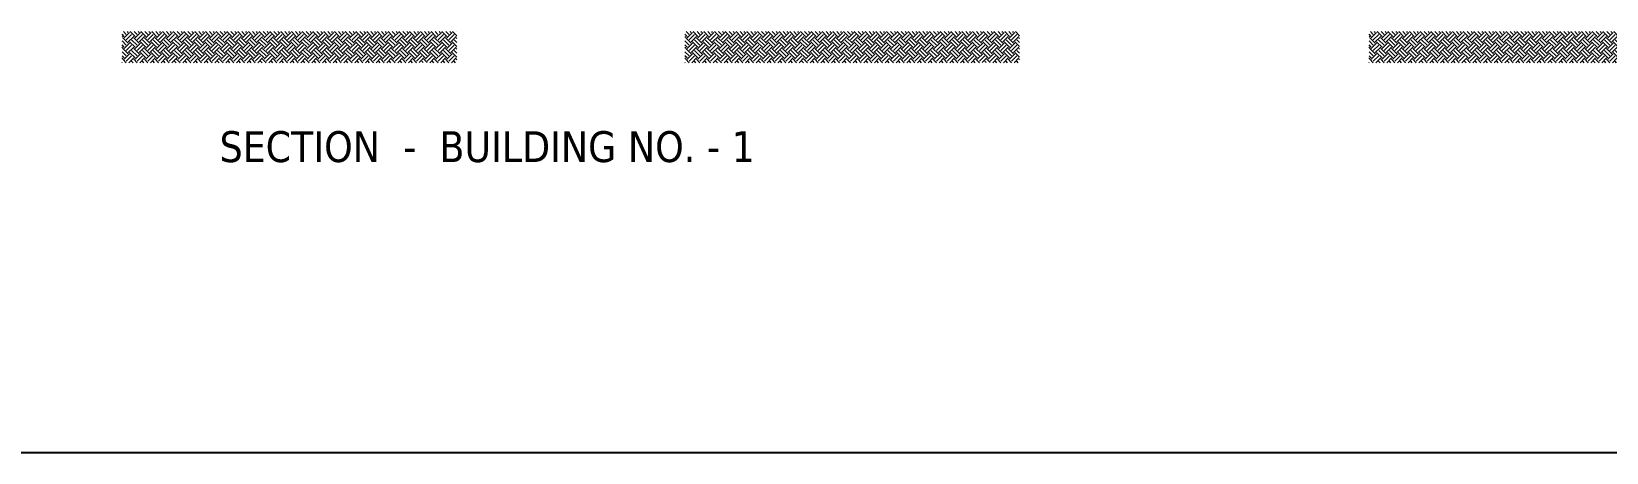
# Model space of a CAD drawing. Header units: metres. Extents: x -1441 to -394, y -133 to 518.
# Drawn here: x -1153.28 to -1133.54, y 134.85 to 140.11 of the extents above; entities that cross this region are included whole.
import ezdxf

# ---------------------------------------------------------------- set-up
doc = ezdxf.new("R2010")
doc.units = ezdxf.units.M
doc.header["$LTSCALE"] = 25.4
doc.layers.get('0').update_dxf_attribs({"linetype": 'CONTINUOUS'})
doc.styles.add('logo', font='tahoma.ttf', dxfattribs={"height": 0.0508})

msp = doc.modelspace()

# ---------------------------------------------------------------- hatches: boundary and pattern name
at = {"linetype": 'Continuous', "lineweight": 9}
h = msp.add_hatch(dxfattribs=at)
h.set_pattern_fill('EARTH', color=8, scale=0.015, angle=45, style=0)
h.set_pattern_definition([(45, (-2000.00797, -82.1387), (9e-18, 0.134701482), [0.095248331, -0.095248331]), (45, (-2000.03323, -82.11344), (9e-18, 0.134701482), [0.095248331, -0.095248331]), (45, (-2000.05848, -82.08818), (9e-18, 0.134701482), [0.095248331, -0.095248331]), (135, (-2000.05848, -82.07135), (-0.134701482, 9e-18), [0.095248331, -0.095248331]), (135, (-2000.03323, -82.04609), (-0.134701482, 9e-18), [0.095248331, -0.095248331]), (135, (-2000.00797, -82.02083), (-0.134701482, 9e-18), [0.095248331, -0.095248331])])
h.paths.add_polyline_path([(-1147.946, 140.112), (-1152.14, 140.112), (-1152.14, 139.723), (-1147.946, 139.723)])
h = msp.add_hatch(dxfattribs=at)
h.set_pattern_fill('EARTH', color=8, scale=0.015, angle=45, style=0)
h.set_pattern_definition([(45, (-1992.95481, -82.1387), (9e-18, 0.134701482), [0.095248331, -0.095248331]), (45, (-1992.98007, -82.11344), (9e-18, 0.134701482), [0.095248331, -0.095248331]), (45, (-1993.00533, -82.08818), (9e-18, 0.134701482), [0.095248331, -0.095248331]), (135, (-1993.00533, -82.07135), (-0.134701482, 9e-18), [0.095248331, -0.095248331]), (135, (-1992.98007, -82.04609), (-0.134701482, 9e-18), [0.095248331, -0.095248331]), (135, (-1992.95481, -82.02083), (-0.134701482, 9e-18), [0.095248331, -0.095248331])])
h.paths.add_polyline_path([(-1140.893, 140.112), (-1145.087, 140.112), (-1145.087, 139.723), (-1140.893, 139.723)])
h = msp.add_hatch(dxfattribs=at)
h.set_pattern_fill('EARTH', color=8, scale=0.015, angle=45, style=0)
h.set_pattern_definition([(45, (-1984.38097, -82.1387), (9e-18, 0.134701482), [0.095248331, -0.095248331]), (45, (-1984.40623, -82.11344), (9e-18, 0.134701482), [0.095248331, -0.095248331]), (45, (-1984.43149, -82.08818), (9e-18, 0.134701482), [0.095248331, -0.095248331]), (135, (-1984.43149, -82.07135), (-0.134701482, 9e-18), [0.095248331, -0.095248331]), (135, (-1984.40623, -82.04609), (-0.134701482, 9e-18), [0.095248331, -0.095248331]), (135, (-1984.38097, -82.02083), (-0.134701482, 9e-18), [0.095248331, -0.095248331])])
h.paths.add_polyline_path([(-1132.319, 140.112), (-1136.513, 140.112), (-1136.513, 139.723), (-1132.319, 139.723)])

# ---------------------------------------------------------------- linework, layer by layer
at = {"color": 7, "linetype": 'Continuous', "lineweight": 25}
msp.add_line((-1183.671, 134.845), (-1123.45, 134.845), dxfattribs=at)

# ---------------------------------------------------------------- texts
at = {"style": 'logo'}
msp.add_text('SECTION  -  BUILDING NO. - 1', height=0.38678, dxfattribs=at).set_placement((-1150.918, 138.479))

doc.saveas('drawing.dxf')
